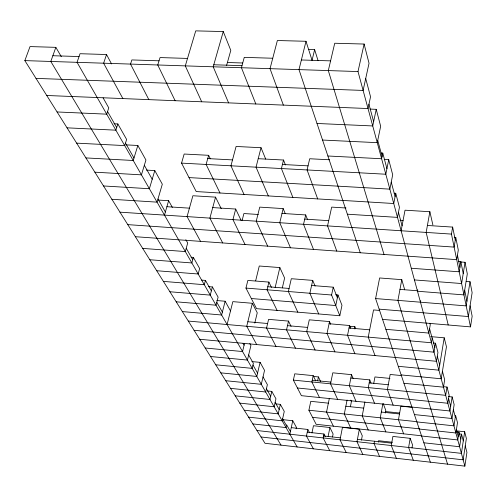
<?xml version="1.0" encoding="UTF-8"?>
<svg xmlns="http://www.w3.org/2000/svg" width="497" height="497" viewBox="0 0 497 497"><rect width="100%" height="100%" fill="white"/><g stroke="black" fill="none" stroke-linecap="round" stroke-linejoin="round"><path stroke-width="0.75" d="M61.317 56.689L55.844 47.345L30.025 46.581L24.85 60.609L265 443.293L464.863 466.13L466.925 452.345L465.248 445.908M456.265 430.849L464.676 431.75L461.402 453.363L256.986 430.526M456.706 431.918L458.967 432.16L457.768 439.944L421.593 436.006M459.296 433.937L461.527 434.173L459.607 446.735L423.866 442.79M382.572 319.391L470.491 326.877L472.15 316.222L470.069 305.773M466.223 281.464L470.019 281.749L466.186 305.897L375.602 298.567L379.621 277.966L401.781 279.662L404.695 289.763M448.35 396.563L452.152 396.941L449.928 410.988L301.393 395.668L293.373 380.106L294.752 373.825L313.222 375.645L315.763 380.951M443.262 386.672L447.02 387.045L445.685 395.326L293.373 380.106M460.489 261.962L465.043 262.292L461.601 283.532L414.436 279.935M458.526 261.515L460.849 261.683L459.197 271.797L411.274 268.25M430.775 336.631L444.212 337.811L438.87 370.159L398.271 366.314M454.252 237.274L455.755 237.373L454.128 247.096L127.779 224.632M470.491 326.877L451.462 234.093L452.649 227.092L427.408 225.464M433.266 342.998L435.502 343.203L433.993 352.162L194.091 330.3M412.007 447.896L412.516 444.883L410.18 438.329L392.897 436.434L391.276 445.529L396.339 458.302M410.18 438.329L408.615 447.462L413.287 460.234M420.462 302.201L420.723 300.728M401.116 230.763L405.024 210.194L429.874 211.728L426.159 232.416L448.207 324.982M417.766 289.77L417.499 291.242L463.931 294.895L467.298 273.897L465.043 262.292M385.281 413.044L385.778 410.317L383.249 403.694M374.496 441.237L374.061 443.604L379.515 456.376M382.864 403.775L380.273 417.797L385.865 431.899M378.273 442.156L378.534 440.721L392.413 442.262M401.781 279.662L397.929 300.374L447.542 464.155M361.443 440.149L362.276 435.776L359.362 429.197L342.47 427.358L340.004 439.802L346.216 452.574M373.682 383.634L374.943 376.956L389.946 378.416M359.362 429.197L356.97 441.696L362.804 454.469M364.897 401.924L362.226 415.883L368.24 429.98M350.863 378.024L369.768 379.888L368.296 387.592L374.489 403.21M394.189 193.203L395.736 193.296L393.742 203.515L196.216 191.562L181.554 163.115L184.163 154.033L208.647 155.312L210.312 158.798M350.397 406.739L351.435 401.446L350.857 400.11M337.656 399.408L330.53 383.814L332.797 372.825L351.528 374.651L349.335 385.697L356.001 401.303M347.086 400.004L344.309 413.982L350.745 428.072M332.493 437.025L333.102 433.993L329.909 427.526L313.464 425.73L311.942 433.024M354.411 328.927L354.858 326.684L349.447 326.212M384.206 159.45L388.729 159.686L385.809 174.23L181.554 163.115M381.23 153.014L382.771 153.095L381.615 158.748L327.896 155.996M329.089 323.733L349.534 325.51L347.546 335.276L354.858 353.702M328.126 436.316L329.909 427.526M329.343 398.408L326.535 412.094L333.381 426.177M307.264 432.166L323.963 434.011L323.162 437.919L329.747 450.692M271.424 287.365L268.902 282.091L247.848 280.426L245.953 288.08L256.551 308.656L339.805 315.744L341.973 305.313L337.972 294.982L335.686 294.802M317.639 380.727L318.44 376.931L313.135 376.403M291.267 427.644L307.829 429.464L306.444 436.055L313.39 448.822M370.041 109.079L376.229 109.334L372.731 125.946L317.011 123.473M337.972 294.982L335.755 305.537L251.333 298.523M339.805 315.744L331.58 295.007L333.245 287.185L311.594 285.471M421.518 435.782L316.148 424.301L308.892 410.224L310.78 401.327L328.368 403.16M315.086 350.006L306.692 331.629L309.289 319.819L329.542 321.578L327.032 333.444L334.885 351.845M313.222 375.645L311.88 381.951L319.453 397.532M296.088 428.805L296.405 427.327L292.764 420.742L282.321 419.605M289.838 434.198L292.764 420.742M297.802 312.166L288.366 291.515L291.317 278.718L312.725 280.389L309.873 293.255L318.707 313.949M464.863 466.13L358.002 71.556L364.108 44.047L334.729 43.251L328.312 70.58L384.019 254.464M275.897 403.899L280.333 404.365L278.208 413.871L244.244 410.218M267.262 390.94L271.803 391.406L269.964 399.464L235.211 395.829M275.984 346.366L266.547 328.051L268.597 319.354L288.521 321.093L286.533 329.834L295.454 348.18M282.004 213.418L305.698 214.934L303.537 224.309L313.501 249.426M282.339 287.844L284.619 278.072L279.854 267.572L259.272 266.007L255.663 280.786M251.855 361.574L260.099 362.369L256.794 376.446L220.792 372.849M275.127 287.626L279.854 267.572M268.902 282.091L267.063 289.788L277.084 310.401M254.781 323.069L257.253 312.793L252.333 303.282L232.838 301.642L227.086 324.529M267.647 246.152L256.241 221.177L259.751 207.125L283.166 208.597L279.768 222.737L290.459 247.779M244.512 343.452L242.548 351.547L205.205 348.012M252.333 303.282L246.736 326.281L256.682 344.57M312.11 60.05L314.638 49.644L308.587 49.47M258.21 158.698L283.514 160.028L281.426 168.551L292.87 197.415M283.365 105.109L270.033 68.667L277.369 40.518L306.009 41.282L298.989 69.617L360.275 252.768M216.829 300.542L225.141 301.238L221.637 315.005L182.343 311.576M242.176 220.295L243.903 213.542L258.328 214.48M244.033 194.457L230.943 165.805L236.094 146.466L261.024 147.715L256.048 167.166L268.324 195.93M212.728 207.584L235.702 209.051L232.95 219.637L245.058 244.543M208.641 286.639L212.387 286.943L210.256 295.112L169.906 291.758M201.645 280.103L205.441 280.407L204.304 284.713L163.407 281.401M200.54 241.362L187.071 216.605L192.886 195.75L215.543 197.141L209.896 218.115L222.693 242.946M191.103 257.229L193.358 257.396L191.854 262.95L149.814 259.745M208.647 155.312L206.118 164.451L219.997 193.004M226.589 65.43L230.801 50.377L223.259 31.559L195.731 30.87L185.3 65.884L201.701 101.786M223.259 31.559L213.201 66.797L228.601 102.879M164.476 215.108L168.626 200.707L158.649 200.08M146.385 170.104L154.791 170.577L149.386 188.73L103.513 185.959M126.4 144.894L137.843 145.478L133.221 160.488L85.913 157.916M114.03 123.772L117.857 123.952L115.876 130.171L67.039 127.835M297.144 446.965L77.054 62.324L80.029 53.713L106.52 54.527L103.624 63.2L122.877 98.58M55.844 47.345L50.8 61.46L281.016 445.126M272.754 58.242L244.269 57.366L241.443 67.722L255.818 103.985M301.381 59.975L330.592 60.87M187.518 58.429L160.04 57.571L157.748 64.977L175.118 100.705M52.844 55.726L79.048 56.552M227.409 62.504L242.679 62.989M159.04 60.802L131.86 59.932L130.525 64.082L148.845 99.636M213.778 64.759L242.002 65.672M24.85 60.609L358.002 71.556M36.001 78.383L363.114 90.435L369.035 63.262L364.108 44.047M46.737 95.486L368.022 108.545L370.545 96.772L365.717 78.507M57.074 111.962L106.712 114.161L108.762 107.868L103.096 97.853M322.559 140.048L377.26 142.664L380.659 126.257L376.229 109.334M76.644 143.142L124.704 145.602L126.629 139.452L117.857 123.952M329.468 159.773L309.706 158.748L307.084 169.943L317.682 198.912M207.74 158.586L232.515 159.904M282.42 164.476L308.047 165.849M94.865 172.179L141.446 174.857L145.932 160.015L137.843 145.478M189.015 177.591L389.847 189.14L392.692 174.776L388.729 159.686M346.005 208.001L331.692 207.112L327.554 225.893L336.773 251.091M111.868 199.278L157.058 202.142L162.314 184.188L154.791 170.577M347.372 214.201L397.494 217.382L399.439 207.28L395.736 193.296M399.992 220.27L403.073 220.469M166.899 206.709L189.425 208.156M304.736 219.109L328.71 220.668M119.957 212.163L451.462 234.093M135.358 236.709L456.706 259.651L458.296 250.053L455.755 237.373M142.701 248.407L185.331 251.557L187.698 242.971L185.847 239.678M399.967 289.397L417.772 290.795M156.717 270.735L198.173 273.996L199.645 268.504L193.358 257.396M267.79 286.738L289.074 288.446M245.953 288.08L331.58 295.007M379.143 309.14L468.373 316.552L472.125 292.677L470.019 281.749M379.671 310.451L373.545 309.935L368.246 337.121L374.999 355.572M176.211 301.809L216.027 305.201L218.108 297.125L212.387 286.943M385.896 329.331L428.83 333.077L430.272 324.665L429.886 323.224M349.024 328.014L369.669 329.822M247.835 321.758L267.616 323.504M287.49 325.647L307.618 327.424M188.301 321.068L431.452 342.762L432.266 337.966L434.794 347.422M199.726 339.277L436.465 361.294L437.944 352.429L435.502 343.203M210.542 356.511L247.425 360.07L250.923 345.502L249.811 343.502M401.147 374.918L441.206 378.782L446.449 346.776L444.212 337.811M401.669 375.589L390.164 374.477L387.405 389.499L393.127 405.13M215.735 364.786L252.172 368.37L253.371 363.319L248.649 354.97M403.949 383.286L443.473 387.169L444.678 379.77L442.429 371.302M369.196 382.87L388.281 384.753M312.24 380.242L330.884 382.1M225.725 380.708L261.298 384.318L264.541 370.377L260.099 362.369M297.436 387.989L447.834 403.26L449.145 395.065L447.02 387.045M230.527 388.362L265.69 391.99L267.38 384.647L263.025 376.9M412.274 407.329L400.874 406.155L398.464 419.729L403.626 433.831M345.844 406.248L363.711 408.118M385.554 411.553L399.718 413.038M414.423 414.585L451.966 418.511L454.152 404.614L452.152 396.941M381.336 412.056L399.489 413.958M308.892 410.224L416.797 421.673M239.784 403.11L274.139 406.757L275.941 398.774L271.803 391.406M416.871 421.903L453.947 425.842L455.581 415.393L457.488 422.643L455.886 432.986L419.263 429.041M312.563 417.35L419.188 428.818M248.593 417.151L282.178 420.81L284.265 411.398L280.333 404.365M252.843 423.916L286.055 427.582L286.651 424.867L290.428 431.508M357.424 439.342L391.698 443.15M323.566 435.968L340.395 437.838M261.043 436.987L463.154 459.824L466.379 438.422L464.676 431.75M186.232 248.276L192.73 259.707M216.785 302.263L222.376 312.097M157.971 199.017L165.364 212.02M107.569 111.533L116.702 127.574M282.619 418.834L286.483 425.631M125.486 143.099L133.985 158.015M205.441 280.407L211.362 290.851M252.967 365.015L257.576 373.129M266.435 388.735L270.697 396.246M243.027 343.303L244.089 345.191M275.133 402.346L279.184 409.497M144.335 165.296L152.2 179.28M225.141 301.238L230.509 310.911M168.626 200.707L172.347 207.392M106.52 54.527L111.564 63.933M307.829 429.464L309.575 432.725M323.963 434.011L325.286 436.614M215.543 197.141L221.227 208.647M235.702 209.051L241.144 220.482M288.521 321.093L291.08 326.461M318.44 376.931L320.59 381.491M329.542 321.578L330.667 324.28M351.528 374.651L353.199 378.658M283.166 208.597L285.241 213.611M312.725 280.389L315.079 286.067M261.024 147.715L265.678 159.04M305.698 214.934L307.37 219.227M369.768 379.888L371.066 383.212M333.245 287.185L337.376 297.802M283.514 160.028L285.433 164.961M349.534 325.51L350.578 328.213M354.858 326.684L355.672 328.821M375.602 298.567L430.352 462.185M306.009 41.282L312.048 60.311M314.638 49.644L318.074 60.69M456.395 429.681L458.271 436.677M368.948 104.233L373.632 121.684M377.732 140.384L382.075 156.499M391.238 182.101L395.096 196.563M437.317 356.212L439.702 365.133M448.592 398.495L450.673 406.273M382.771 153.095L386.927 168.645M398.47 212.318L402.067 225.762M429.582 328.691L432.185 338.42M458.967 432.16L460.787 439.025M453.357 409.658L455.314 417.076M461.527 434.173L463.291 440.92M429.874 211.728L432.875 224.936M452.649 227.092L455.283 240.181M464.689 290.192L466.925 301.244M457.451 255.16L459.924 267.355M460.849 261.683L463.223 273.543"/></g></svg>
